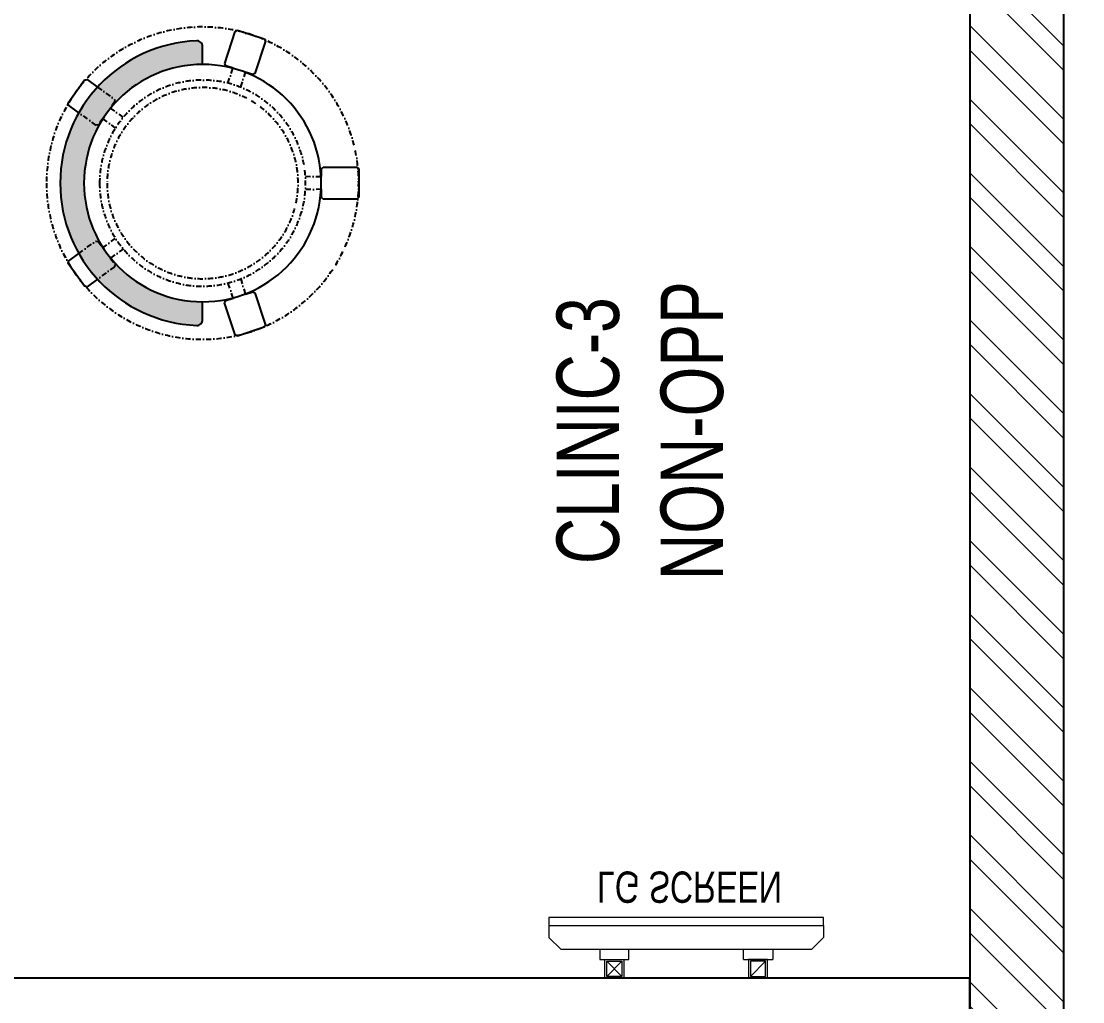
# Model space of a CAD drawing. Header units: feet. Extents: x 3060731 to 3073674, y -5462724 to -5455094.
# Drawn here: x 3070609 to 3072310, y -5457682 to -5456112 of the extents above; entities that cross this region are included whole.
import ezdxf

# ---------------------------------------------------------------- set-up
doc = ezdxf.new("R2010")
doc.units = ezdxf.units.FT
doc.header["$LTSCALE"] = 33
doc.header["$MEASUREMENT"] = 0
doc.linetypes.add('DASHDOT2', pattern=[0.5, 0.25, -0.125, 0, -0.125])
doc.layers.add('A-WALL', color=1, linetype='Continuous')
for name, color, linetype, lineweight in [('Floor-Unit', 1, 'Continuous', 13), ('HATCH', 9, 'Continuous', 9), ('LENS-FURNITURE', 13, 'Continuous', 9), ('LENS-PARTITION', 21, 'Continuous', 25), ('LENS_DIMENSION', 193, 'Continuous', 0), ('LENS_TEXT', 31, 'Continuous', 5), ('LK-IT', 3, 'Continuous', 18), ('LN-ELEVATION-1', 81, 'Continuous', 25), ('LN-HATCH', 251, 'Continuous', 0), ('TV', 92, 'Continuous', 18)]:
    doc.layers.add(name, color=color, linetype=linetype, lineweight=lineweight)
doc.styles.get("Standard").update_dxf_attribs({"font": 'GILC____.TTF'})

# ---------------------------------------------------------------- blocks, each defined once
blk = doc.blocks.new('A$C050f36e8')
at = {"layer": 'LN-HATCH'}
h = blk.add_hatch(dxfattribs=at)
h.set_pattern_fill('ANSI32', color=256, scale=222, angle=-90.00000000000001)
h.set_pattern_definition([(315, (-2979398.291649176, 5461559.516613895), (58.86663953378009, 58.86663953378008), []), (315, (-2979398.291649176, 5461520.272187605), (58.86663953378009, 58.86663953378008), [])])
h.paths.add_polyline_path([(-1395, 4300.000000003725), (-1395, 6990.000000003725), (-1545, 6990.000000003725), (-1545, 4300.000000003725)])
h.paths.add_polyline_path([(-1395.000000000931, 1790.000000003725), (-1395, 3130), (-1545, 3130), (-1545, 1790.000000003725)])
h.paths.add_polyline_path([(-150, 1240.000000003725), (-150, 150.0000000037253), (-585, 150.0000000037253), (-585, 3.7252903e-09), (0, 3.7252903e-09), (0, 1390.000000003725), (-1395, 1390.000000003725), (-1395, 1240.000000003725)])
h.paths.add_polyline_path([(-1185, 3.7252903e-09), (-1185, 150.0000000037253), (-2450, 150.0000000037253), (-2450, 1390.000000003725), (-2600, 1390.000000003725), (-2600, 150.0000000037253), (-4755, 150.0000000037253), (-4755, 3.7252903e-09)])
h.paths.add_polyline_path([(-1645, 7480.000000003726), (-1645, 7630.000000003725), (-4755, 7630.000000003725), (-4755, 7480.000000003726)])
h.paths.add_polyline_path([(-9265, 7480.000000003726), (-9265, 7630.000000003725), (-12530, 7630.000000003725), (-12530, 7480.000000003726)])
h.paths.add_polyline_path([(-9265, 3.7252903e-09), (-9265, 150.0000000037253), (-12530, 150.0000000037253), (-12530, 3.7252903e-09)])
at = {"layer": 'A-WALL'}
for p, q in [((-1545, 6990.000000003725), (-1545, 4300.000000003725)), ((-1395, 6990.000000003725), (-1395, 4300.000000003725))]:
    blk.add_line(p, q, dxfattribs=at)
blk = doc.blocks.new('CLINIC SCREEN')
at = {"layer": 'TV'}
for p, q in [((-103.1090284836336, 42.85441964946222), (-127.4114311772946, 18.55201695591665)), ((-127.4114311772946, 42.85441964946222), (-103.1090284836336, 18.55201695591665)), ((102.7052824410566, 42.85441964946222), (127.007685134602, 18.55201695591665))]:
    blk.add_line(p, q, dxfattribs=at)
at = {"layer": 'TV', "ltscale": 12}
for p, q in [((-220.0000000000082, -19.41163062257681), (-200.5883693773149, 0)), ((200.5883693773149, 0), (-200.5883693773149, 0)), ((-138.5315413423604, 0), (-138.5315413423604, 15.514207008644)), ((-138.5315413423604, 15.514207008644), (-91.98892031613741, 15.514207008644)), ((-91.98892031613741, 15.514207008644), (-91.98892031613741, 0)), ((91.98892031610741, 15.514207008644), (91.98892031610741, 0)), ((91.98892031610741, 15.514207008644), (138.5315413423595, 15.514207008644)), ((138.5315413423595, 0), (138.5315413423595, 15.514207008644)), ((219.9999999999918, -19.41163062257681), (200.5883693773149, 0)), ((-220.0000000000082, -38.82326124538668), (-220.0000000000082, -19.41163062257681)), ((219.9999999999918, -38.82326124538668), (219.9999999999918, -19.41163062257681))]:
    blk.add_line(p, q, dxfattribs=at)
at = {"layer": 'TV'}
for points in [[(-130.4492315140169, 15.51421661919448), (-100.0712281470269, 15.51421661919448), (-100.0712281470269, 45.89221998606814), (-130.4492315140169, 45.89221998606814)], [(-127.4114311772946, 18.55201695591665), (-103.1090284836336, 18.55201695591665), (-103.1090284836336, 42.85441964946222), (-127.4114311772946, 42.85441964946222)], [(130.0454854713243, 15.51421661919448), (99.66748210433435, 15.51421661919448), (99.66748210433435, 45.89221998606814), (130.0454854713243, 45.89221998606814)], [(127.007685134602, 18.55201695591665), (102.7052824410566, 18.55201695591665), (102.7052824410566, 42.85441964946222), (127.007685134602, 42.85441964946222)]]:
    blk.add_lwpolyline(points, close=True, dxfattribs=at)
at = {"layer": 'TV', "ltscale": 12}
blk.add_lwpolyline([(-220.0000000000082, -51.71278328332107), (-220.0000000000082, -38.82326124538668), (219.9999999999918, -38.82326124538668), (219.9999999999918, -51.71278328332107)], close=True, dxfattribs=at)
at = {"layer": 'Floor-Unit', "color": 0, "ltscale": 2, "insert": (5.199680584678389, -100.4085774972336), "char_height": 50, "attachment_point": 5}
blk.add_mtext_dynamic_manual_height_columns('LG SCREEN', width=466.4796511627907, gutter_width=12.5, heights=[0], dxfattribs=at)
blk = doc.blocks.new('DR STOOL')
at = {"layer": 'HATCH'}
h = blk.add_hatch(dxfattribs=at)
h.set_pattern_fill('ANSI36', color=250, angle=-90.00000000000001)
h.set_pattern_definition([(315, (-227.8099174643867, 917.3997257252777), (6.173926083235043, -1.683798022700468), [7.9375, -1.587499999999999, 0, -1.587499999999999])])
edge = h.paths.add_edge_path()
edge.add_line((-190.0000000041909, 4.511094e-10), (-218.6899174675346, 4.511094e-10))
edge.add_arc((-218.6899174670689, 9.120000000388245), 9.119999999940092, 177.6119845363388, 269.9999999996136, ccw=False)
edge.add_arc((-1.8626451e-09, 3.565219e-10), 228.000000002257, 2.3880154632688004, 177.6119845367313, ccw=False)
edge.add_arc((218.6899174633436, 9.120000000497384), 9.120000000051716, -90.00000000034493, 2.3880154629299, ccw=False)
edge.add_line((218.6899174633436, 4.511094e-10), (190, 4.511094e-10))
edge.add_arc((-1.8626451e-09, 4.511094e-10), 190.000000001979, -1.27e-14, 180)
at = {"layer": 'LN-ELEVATION-1', "color": 1, "ltscale": 100}
for p, q in [((-128.6221585394814, 215.4841044476634), (-165.2704676063731, 189.0243927398114)), ((-124.7228340068832, 214.8545704018979), (-128.6221585394814, 215.4841044476634)), ((-112.6981821293011, 198.1996966340157), (-124.7228340068832, 214.8545704018979)), ((124.7553772013634, 214.9803744515593), (112.5488144652918, 198.2845540212292)), ((128.7014972954057, 215.5933048763618), (124.7553772013634, 214.9803744515593)), ((128.7014972954057, 215.5933048763618), (124.7553772013634, 214.9803744515593)), ((165.1911288509145, 188.915192311113), (128.7014972954057, 215.5933048763618)), ((165.1911288509145, 188.915192311113), (128.7014972954057, 215.5933048763618)), ((-165.2704676063731, 189.0243927398114), (-165.9069543029182, 185.0820035930228)), ((165.7973639420234, 185.0121775862135), (165.1911288509145, 188.915192311113)), ((165.7973639420234, 185.0121775862135), (165.1911288509145, 188.915192311113)), ((-165.9069543029182, 185.0820035930228), (-153.8003208162263, 168.3135803133482)), ((153.6734594982117, 168.4294150282658), (165.7973639420234, 185.0121775862135)), ((-191.2928382232785, -35.45407700946089), (-242.9550312487409, -52.24013893969095)), ((-187.9259491492994, -37.1695928365807), (-191.2928382232785, -35.45407700946089)), ((-184.1424400564283, -48.81403796559607), (-187.9259491492994, -37.1695928365807)), ((188.0651108901948, -36.96233201187715), (184.0504167033359, -49.19388854173303)), ((191.3981811110861, -35.27656588272658), (188.0651108901948, -36.96233201187715)), ((243.0100176925771, -52.21682526778022), (191.3981811110861, -35.27656588272658)), ((-242.9550312487409, -52.24013893969095), (-244.7482102331705, -55.75945052818861)), ((-244.7482102331705, -55.75945052818861), (-230.7800458371639, -98.74904560100549)), ((230.715890809428, -98.7280946081737), (244.8123673382215, -55.78040257930116)), ((244.8123673382215, -55.78040257930116), (243.0100176925771, -52.21682526778022)), ((-227.2218665438704, -100.5620286722478), (-175.5596735184081, -83.7759667420105)), ((-173.8639617776498, -80.4479453730819), (-177.8421125086024, -68.2044548037811)), ((-175.5596735184081, -83.7759667420105), (-173.8639617776498, -80.4479453730819)), ((177.6922140880488, -68.56540505095472), (173.8739495249465, -80.1985000452405)), ((173.8739495249465, -80.1985000452405), (175.5794035866856, -83.5704969359358)), ((175.5794035866856, -83.5704969359358), (227.1912401677109, -100.5107563209894)), ((-230.7800458371639, -98.74904560100549), (-227.2218665438704, -100.5620286722478)), ((227.1912401677109, -100.5107563209894), (230.715890809428, -98.7280946081737)), ((-22.72193054761737, -190.2142363802995), (-25.39390889601782, -192.886214728569)), ((-25.39390889601782, -192.886214728569), (-25.39390889601782, -247.2070584567482)), ((-10.47823652112856, -190.2142363802995), (-22.72193054761737, -190.2142363802995)), ((22.78362171910703, -190.2142363802995), (9.910054048988968, -190.2142363802995)), ((25.42475448176265, -192.8553691428751), (22.78362171910703, -190.2142363802995)), ((25.42475448176265, -247.1762128710543), (25.42475448176265, -192.8553691428751)), ((-25.39390889601782, -247.2070584567482), (-22.60096735274419, -250)), ((-22.60096735274419, -250), (22.60096735274419, -250)), ((22.60096735274419, -250), (25.42475448176265, -247.1762128710543))]:
    blk.add_line(p, q, dxfattribs=at)
at = {"layer": 'LN-ELEVATION-1', "linetype": 'DASHDOT2'}
for p, q in [((-92.92521573789418, 170.8129362839827), (-112.6981821293011, 198.1996966340157)), ((112.5488144652918, 198.2845540212292), (92.69529851106927, 171.1294289919315)), ((-93.52748446213081, 167.0824927485227), (-92.92521573789418, 170.8129362839827)), ((92.69529851106927, 171.1294289919315), (93.26858203159645, 167.4385604566923)), ((-153.8003208162263, 168.3135803133482), (-134.1093360339291, 141.0403694751003)), ((-103.4542870586738, 159.9154408004979), (-93.52748446213081, 167.0824927485227)), ((-88.15393704269081, 139.4771787207864), (-103.4542870586738, 159.9154408004979)), ((103.6608748426661, 159.8406005539291), (88.19885099539533, 139.4487815762331)), ((93.26858203159645, 167.4385604566923), (103.6608748426661, 159.8406005539291)), ((133.7372852512635, 141.1612321265929), (153.6734594982117, 168.4294150282658)), ((-134.1093360339291, 141.0403694751003), (-130.4219571123831, 140.4450534014686)), ((-130.4219571123831, 140.4450534014686), (-119.9844727469608, 147.9808124662595)), ((-119.9844727469608, 147.9808124662595), (-105.3687285655178, 126.9741353208374)), ((105.4096150295809, 126.94019481352), (120.1194891873747, 147.8074627162714)), ((120.1194891873747, 147.8074627162714), (130.0033113472163, 140.5812532722048)), ((130.0033113472163, 140.5812532722048), (133.7372852512635, 141.1612321265929)), ((-159.954806596972, -40.49024384317454), (-184.1424400564283, -48.81403796559607)), ((184.0504167033359, -49.19388854173303), (159.8786162491887, -40.79004861696012)), ((-177.8421125086024, -68.2044548037811), (-153.4148110738024, -60.73628028803068)), ((153.3006618716754, -61.02382378749462), (177.6922140880488, -68.56540505095472)), ((-10.92024635523557, -164.6382343793375), (-10.47823652112856, -190.2142363802995)), ((9.910054048988968, -190.2142363802995), (10.35584833659231, -164.674698740353))]:
    blk.add_line(p, q, dxfattribs=at)
at = {"layer": 'LN-ELEVATION-1', "color": 1, "ltscale": 100}
blk.add_lwpolyline([(-190.0000000023283, 0), (-218.6899174656719, 0, -0.4264743413925903), (-227.8019973598421, 9.5, -0.959166304662544), (227.8019973593764, 9.5, -0.4264743413925903), (218.6899174647406, 0), (190.0000000013969, 0)], format="xyb", dxfattribs=at)
at = {"layer": 'LN-ELEVATION-1', "linetype": 'DASHDOT2'}
for radius in [250, 165, 153]:
    blk.add_circle((0, 0), radius, dxfattribs=at)
at = {"layer": 'LN-ELEVATION-1', "color": 1, "ltscale": 100}
blk.add_circle((0, 0), 190, dxfattribs=at)

msp = doc.modelspace()

# ---------------------------------------------------------------- linework, layer by layer
at = {"layer": 'LENS-PARTITION'}
msp.add_lwpolyline([(3070568.608695432, -5457744.443461715), (3072128.861218098, -5457744.443461715), (3072128.861218098, -5457644.443461715), (3070568.608695432, -5457644.443461715)], close=True, dxfattribs=at)

# ---------------------------------------------------------------- block references
at = {"layer": 'LENS-FURNITURE', "xscale": -1, "rotation": 90}
msp.add_blockref('DR STOOL', (3070899.652513247, -5456371.5829078), dxfattribs=at)
at = {"layer": 'LENS_DIMENSION'}
msp.add_blockref('A$C050f36e8', (3073673.861218098, -5462724.443461719), dxfattribs=at)
at = {"layer": 'LK-IT', "xscale": -1, "rotation": 180}
msp.add_blockref('CLINIC SCREEN', (3071674.334403312, -5457598.551241729), dxfattribs=at)

# ---------------------------------------------------------------- texts
at = {"layer": 'LENS_TEXT', "linetype": 'Continuous', "ltscale": 3, "insert": (3071600.676649397, -5456767.850043648), "char_height": 100, "attachment_point": 5, "rotation": 90.00000000000001}
msp.add_mtext_dynamic_manual_height_columns('CLINIC-3\\PNON-OPP ', width=347.5843023255814, gutter_width=0.9999999999999992, heights=[0], dxfattribs=at)

doc.saveas('drawing.dxf')
